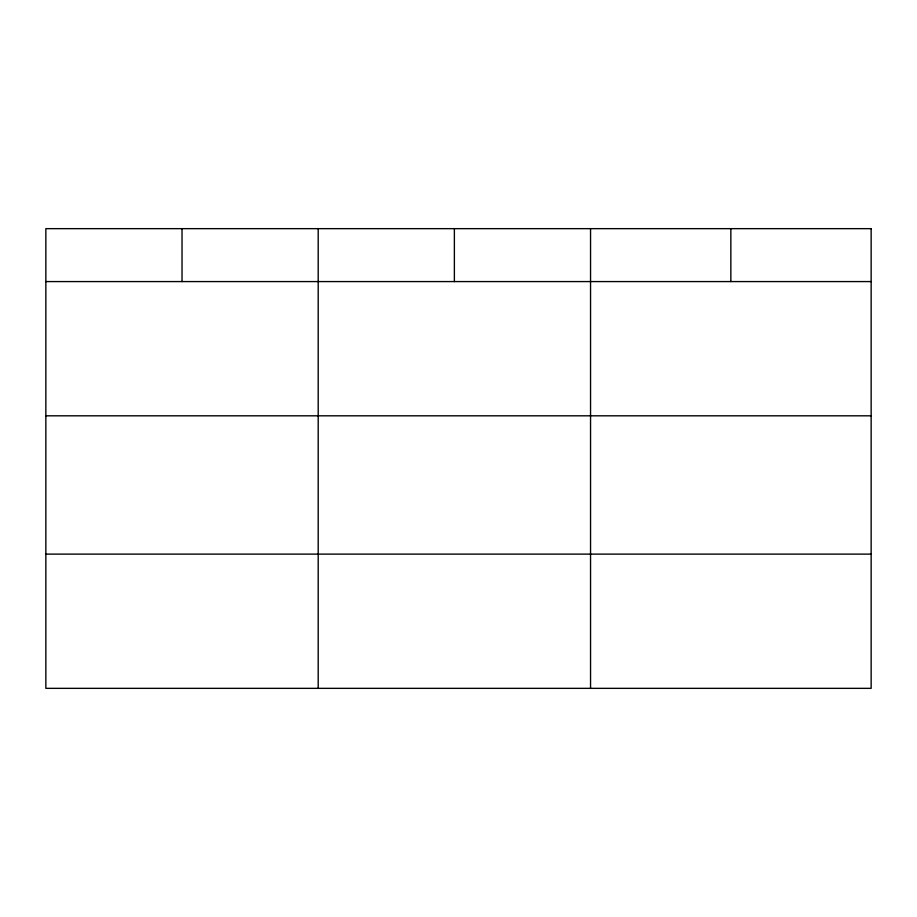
<?xml version="1.0" encoding="UTF-8"?>
<svg xmlns="http://www.w3.org/2000/svg" width="917" height="917" viewBox="0 0 917 917"><rect width="100%" height="100%" fill="white"/><g stroke="black" fill="none" stroke-linecap="round" stroke-linejoin="round"><path stroke-width="1.38" d="M45.85 281.576L871.15 281.576M45.85 415.814L871.15 415.814M45.85 554.12L871.15 554.12M730.849 228.654L730.849 281.576M590.548 228.654L590.548 688.346M454.373 228.654L454.373 281.576M318.199 228.654L318.199 688.346M182.025 228.654L182.025 281.576M871.15 228.654L45.85 228.654L45.85 688.346L871.15 688.346L871.15 228.654"/></g></svg>
